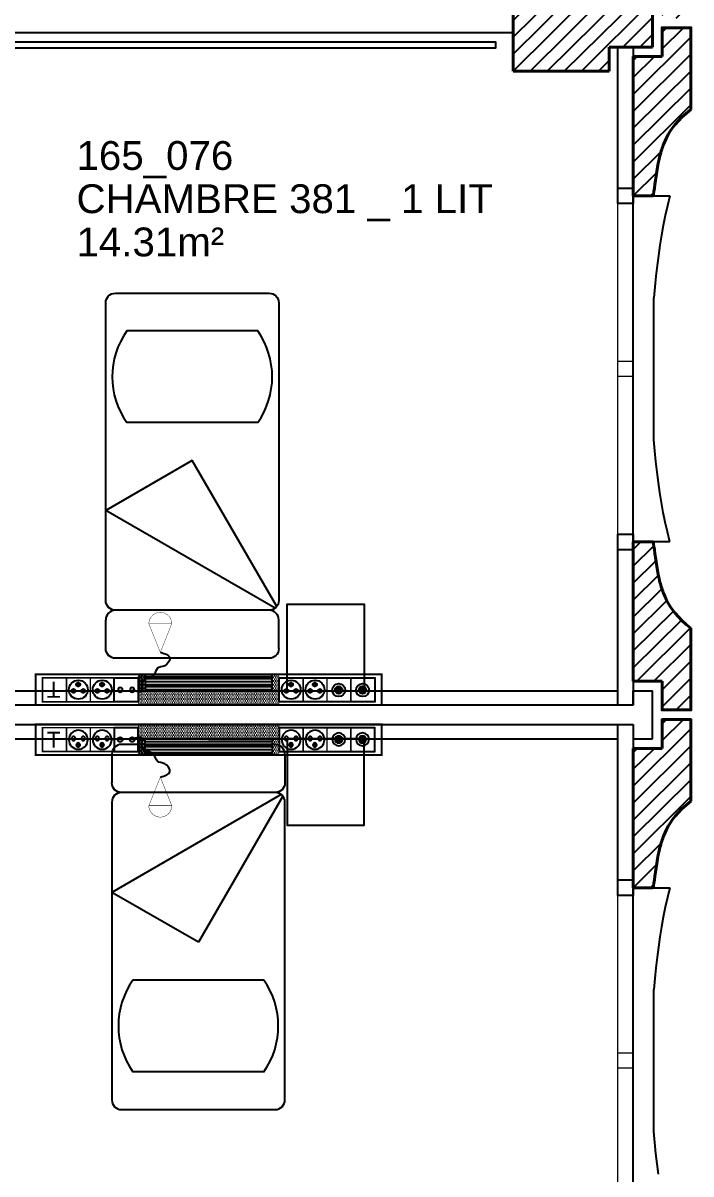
# Model space of a CAD drawing. Header units: metres. Extents: x 143.8 to 210.8, y 45.3 to 115.9.
# Drawn here: x 163.83 to 167.3, y 72.16 to 78.15 of the extents above; entities that cross this region are included whole.
import ezdxf

# ---------------------------------------------------------------- set-up
doc = ezdxf.new("R2010")
doc.units = ezdxf.units.M
doc.header["$LTSCALE"] = 0.6
doc.header["$MEASUREMENT"] = 0
for name, pattern in [('CACHÉ', [0.25, 0.125, -0.125]), ('CONTINU', [0]), ('HIDDEN2', [0.1875, 0.125, -0.0625])]:
    doc.linetypes.add(name, pattern=pattern)
doc.layers.get('0').update_dxf_attribs({"linetype": 'CONTINUOUS'})
for name, color, linetype in [('009 main courant', 181, 'CONTINUOUS'), ('400 Lits', 150, 'CONTINUOUS'), ('A_EQMP', 142, 'CONTINUOUS'), ('A_Etiqu_Local', 8, 'CONTINUOUS'), ('A_HACH_STRUC', 7, 'CONTINUOUS'), ('A_MUR_CLOIS', 8, 'CONTINU'), ('A_MURS_ALÈG', 7, 'CONTINU')]:
    doc.layers.add(name, color=color, linetype=linetype)
doc.layers.add('A_CHASS', color=4, linetype='CONTINU', lineweight=0)
doc.layers.add('A_MURS_STRU', color=7, linetype='CONTINU', lineweight=40)
doc.styles.add('Attribut', font='arial.ttf')
pattern_1 = [(0, (-148.712983, -85.579135), (0.0046875, 0.009375), [0, -0.009375])]

# ---------------------------------------------------------------- blocks, each defined once
blk = doc.blocks.new('TIRETTE-LIT')
at = {"layer": 'A_EQMP'}
h = blk.add_hatch(color=256, dxfattribs=at)
h.paths.add_polyline_path([(8.95, 3.75, 1), (6.05, 3.75, 1)])
h.paths.add_polyline_path([(6.05, -3.75, 1), (8.95, -3.75, 1)])
for p, q in [((0, 7.5), (0, -7.5)), ((15, 7.5), (0, 7.5)), ((15, -7.5), (15, 7.5)), ((0, -7.5), (15, -7.5))]:
    blk.add_line(p, q, dxfattribs=at)
at = {"layer": 'A_EQMP', "const_width": 0.24}
for points in [[(31.04, 21.42), (49.04, 28.62)], [(49.04, 28.62), (49.04, 14.22)], [(31.04, 21.42), (49.04, 14.22)]]:
    blk.add_lwpolyline(points, dxfattribs=at)
for points in [[(49.04, 14.22, 1), (49.04, 28.62, 1)], [(49.04, 27.42, 1.477033), (49.04, 27.42)]]:
    blk.add_lwpolyline(points, format="xyb", dxfattribs=at)
at = {"layer": 'A_EQMP'}
for centre in [(7.5, 3.75), (7.5, -3.75)]:
    blk.add_circle(centre, 1.45, dxfattribs=at)
blk.add_spline([(31.1, 21.54), (27.52, 27.45), (22.69, 24.22), (21.08, 19.57), (16.82, 17.32), (12.68, 10.42), (6.83, 9.91), (7.17, 3.87)], degree=3, dxfattribs=at)
blk = doc.blocks.new('A$C01C47C35')
at = {"layer": 'A_EQMP', "linetype": 'Continuous'}
h = blk.add_hatch(dxfattribs=at)
h.set_pattern_fill('DOTS', color=256, scale=0.15, style=0)
h.set_pattern_definition(pattern_1)
edge = h.paths.add_edge_path()
edge.add_line((1.2716, 0.4664), (1.2726, 0.4664))
edge.add_line((1.2726, 0.4664), (1.2726, 0.4839))
edge.add_line((1.2726, 0.4839), (0.5387, 0.4839))
edge.add_line((0.5387, 0.4839), (0.5387, 0.3239))
edge.add_line((0.5387, 0.3239), (0.574, 0.3239))
edge.add_line((0.574, 0.3239), (0.574, 0.4066))
edge.add_line((0.574, 0.4066), (0.905, 0.4066))
edge.add_line((0.905, 0.4066), (1.236, 0.4066))
edge.add_line((1.236, 0.4066), (1.236, 0.3499))
edge.add_spline(control_points=[(1.236, 0.3499), (1.2411, 0.3527), (1.2564, 0.3661), (1.2412, 0.4135), (1.2624, 0.4158), (1.2716, 0.4145)], knot_values=[28.337457, 28.337457, 28.337457, 28.337457, 30.502349, 36.382785, 39.476515, 39.476515, 39.476515, 39.476515], degree=3, periodic=0)
edge.add_line((1.2716, 0.4145), (1.2716, 0.4664))
at = {"layer": 'A_EQMP', "linetype": 'HIDDEN2'}
for points in [[(0.1237, 0.4052, 1), (0.0853, 0.4052, 1)], [(0.2478, 0.4052, 1), (0.2095, 0.4052, 1)], [(0.3424, 0.3767, 1), (0.3629, 0.3767, 1)], [(0.4665, 0.3767, 1), (0.487, 0.3767, 1)], [(1.4493, 0.3767, 1), (1.4697, 0.3767, 1)], [(1.5734, 0.3767, 1), (1.5939, 0.3767, 1)]]:
    blk.add_hatch(color=256, dxfattribs=at).paths.add_polyline_path(points)
at = {"layer": 'A_EQMP'}
h = blk.add_hatch(dxfattribs=at)
h.set_pattern_fill('PLASTI', color=1, scale=0.16551, style=0)
h.set_pattern_definition([(360, (-8.3594, 6.80946), (1e-17, 0.04137741), []), (360, (-8.3594, 6.81463), (1e-17, 0.04137741), []), (360, (-8.3594, 6.819804), (1e-17, 0.04137741), []), (360, (-8.3594, 6.83532), (1e-17, 0.04137741), [])])
h.paths.add_polyline_path([(1.236, 0.3239), (1.236, 0.4066), (0.905, 0.4066), (0.574, 0.4066), (0.574, 0.3239)])
at = {"layer": 'A_EQMP', "linetype": 'Continuous'}
h = blk.add_hatch(dxfattribs=at)
h.set_pattern_fill('DOTS', color=256, scale=0.15, style=0)
h.set_pattern_definition(pattern_1)
edge = h.paths.add_edge_path()
edge.add_spline(control_points=[(1.2716, 0.4145), (1.2624, 0.4158), (1.2412, 0.4135), (1.2564, 0.3661), (1.2411, 0.3527), (1.236, 0.3499)], knot_values=[28.337457, 28.337457, 28.337457, 28.337457, 31.431187, 37.311623, 39.476515, 39.476515, 39.476515, 39.476515], degree=3, periodic=0)
edge.add_line((1.236, 0.3499), (1.236, 0.3239))
edge.add_line((1.236, 0.3239), (1.2739, 0.3239))
edge.add_line((1.2739, 0.3239), (1.2739, 0.3423))
edge.add_line((1.2739, 0.3423), (1.2722, 0.3423))
edge.add_line((1.2722, 0.3423), (1.2722, 0.3423))
edge.add_line((1.2722, 0.3423), (1.2716, 0.3423))
edge.add_line((1.2716, 0.3423), (1.2716, 0.4145))
at = {"layer": 'A_EQMP'}
for p, q in [((0.574, 0.4066), (0.574, 0.3239)), ((0.905, 0.4066), (0.574, 0.4066)), ((0.905, 0.4066), (1.236, 0.4066)), ((1.236, 0.3239), (1.236, 0.4066)), ((0.574, 0.3239), (1.236, 0.3239))]:
    blk.add_line(p, q, dxfattribs=at)
for points, const_width in [([(1.805, 0.3239), (1.805, 0.4839), (0.005, 0.4839), (0.005, 0.3239)], 0.01), ([(0.5378, 0.3423), (0.5378, 0.4664), (0.0412, 0.4664), (0.0412, 0.3423)], 0.00828), ([(1.7688, 0.3423), (1.7688, 0.4664), (1.2722, 0.4664), (1.2722, 0.3423)], 0.00828)]:
    blk.add_lwpolyline(points, close=True, dxfattribs=dict(at, const_width=const_width))
at = {"layer": 'A_EQMP', "linetype": 'Continuous'}
blk.add_lwpolyline([(0.0412, 0.4664), (0.5378, 0.4664), (0.5378, 0.3423), (0.0412, 0.3423)], close=True, dxfattribs=at)
at = {"layer": 'A_EQMP', "const_width": 0.00828}
for points in [[(0.1654, 0.4664), (0.1654, 0.3423)], [(0.2895, 0.4664), (0.2895, 0.3423)], [(0.2895, 0.4664), (0.2895, 0.3423)], [(0.4136, 0.4664), (0.4136, 0.3423)], [(1.3964, 0.4664), (1.3964, 0.3423)], [(1.5205, 0.4664), (1.5205, 0.3423)], [(1.6446, 0.4664), (1.6446, 0.3423)], [(1.7688, 0.4664), (1.7688, 0.3423)]]:
    blk.add_lwpolyline(points, dxfattribs=at)
at = {"layer": 'A_EQMP'}
for centre, radius in [((0.1045, 0.4058), 0.0338), ((0.1045, 0.4052), 0.0192), ((0.2286, 0.4058), 0.0338), ((0.2286, 0.4052), 0.0192), ((0.3517, 0.4036), 0.0493), ((0.4759, 0.4036), 0.0493), ((1.4586, 0.4036), 0.0493), ((1.5827, 0.4036), 0.0493)]:
    blk.add_circle(centre, radius, dxfattribs=at)
at = {"layer": 'A_EQMP', "linetype": 'HIDDEN2'}
for centre in [(0.3265, 0.41), (0.3769, 0.41), (0.4506, 0.41), (0.5011, 0.41), (1.4334, 0.41), (1.4838, 0.41), (1.5575, 0.41), (1.6079, 0.41), (0.3526, 0.3767), (0.4768, 0.3767), (1.4595, 0.3767), (1.5836, 0.3767)]:
    blk.add_circle(centre, 0.0102, dxfattribs=at)
at = {"layer": 'A_EQMP', "linetype": 'HIDDEN2', "xscale": -0.00827548159, "yscale": 0.00827548159, "zscale": 0.00827548159, "rotation": 90}
blk.add_blockref('TIRETTE-LIT', (1.3337, 0.4664), dxfattribs=at)
at = {"layer": 'A_EQMP', "linetype": 'HIDDEN2', "insert": (1.6759, 0.4453), "char_height": 0.082755, "width": 0.124132, "attachment_point": 1}
blk.add_mtext('\\fArial|b0|i0|c0|p34;T', dxfattribs=at)
blk = doc.blocks.new('A_Etiqu_Local')
at = {"style": 'Attribut', "flags": 1}
for tag, p in [('CODE_HOPITAL', (-0.4463, 1.632)), ('CODE_SITE', (-0.4463, 1.407)), ('CODE_BATIMENT', (-0.4463, 1.182)), ('CODE_SECTEUR', (-0.4463, 0.957)), ('CODE_ETAGE', (-0.4463, 0.732)), ('NOM_NORMALISE', (-0.4463, -0.843)), ('SECTEUR_ACTIVITE', (-0.4463, -1.068)), ('SOUS_SECTEUR_ACTIVITE', (-0.4463, -1.293)), ('VOLUME', (-0.4463, -1.518)), ('SERVICE', (-0.4463, -1.743)), ('CODE_UG', (-0.4463, -1.968)), ('CODE_UA', (-0.4463, -2.193)), ('CODE_POLE', (-0.4463, -2.418)), ('OCCUPANT_EXTERNE', (-0.4463, -2.643)), ('DISPONIBILITE', (-0.4463, -2.868)), ('ACCES_HANDICAPES', (-0.4463, -3.093)), ('NATURE_SOL', (-0.4463, -3.318)), ('RISQUE_LABORATOIRE', (-0.4463, -3.543)), ('AMIANTE', (-0.4463, -3.768))]:
    blk.add_attdef(tag, p, '', height=0.15, dxfattribs=at)
at = {"layer": 'A_Etiqu_Local', "style": 'Attribut'}
for tag, p in [('CODE_PIECE', (-0.4463, 0.282)), ('NOM_USAGE', (-0.4463, 0.057)), ('SURFACE', (-0.4463, -0.168))]:
    blk.add_attdef(tag, p, '', height=0.15, dxfattribs=at)
blk = doc.blocks.new('BROCA2-G425')
at = {"layer": '400 Lits', "linetype": 'Continuous'}
for p, q in [((19.799994, 30.254654), (19.349993, 29.994843)), ((20.239107, 29.494083), (19.799994, 30.254654)), ((20.231138, 29.486115), (19.349993, 29.994843)), ((20.199995, 29.475227), (19.399992, 29.475227)), ((19.349993, 29.27523), (19.349993, 29.425224)), ((20.249994, 29.27523), (20.249994, 29.425224))]:
    blk.add_line(p, q, dxfattribs=at)
for points in [[(19.349993, 29.524956), (19.349993, 31.075226, -0.414213), (19.399992, 31.125226), (20.199995, 31.125229, -0.414214), (20.249995, 31.075226), (20.249994, 29.524956)], [(20.249994, 29.52523, -0.414213), (20.199995, 29.47523), (19.399992, 29.475227, -0.414214), (19.349992, 29.52523)], [(20.249994, 29.425224, 0.414213), (20.199995, 29.475224), (19.399992, 29.475227, 0.414214), (19.349992, 29.425224)], [(20.249994, 29.27523, -0.414213), (20.199995, 29.22523), (19.399992, 29.225227, -0.414214), (19.349992, 29.27523)]]:
    blk.add_lwpolyline(points, format="xyb", dxfattribs=at)
blk = doc.blocks.new('BROCA2-G426')
at = {"layer": '400 Lits', "linetype": 'Continuous'}
for p, q in [((19.349993, 28.92535), (19.349993, 28.775356)), ((20.249994, 28.92535), (20.249994, 28.775356)), ((20.231138, 28.714466), (19.349993, 28.205738)), ((20.199995, 28.725353), (19.399992, 28.725353)), ((20.239107, 28.706497), (19.799994, 27.945927)), ((19.799994, 27.945927), (19.349993, 28.205738))]:
    blk.add_line(p, q, dxfattribs=at)
for points in [[(20.249994, 28.92535, 0.414213), (20.199995, 28.97535), (19.399992, 28.975353, 0.414214), (19.349992, 28.92535)], [(20.249994, 28.775356, -0.414213), (20.199995, 28.725356), (19.399992, 28.725353, -0.414214), (19.349992, 28.775356)], [(20.249994, 28.67535, 0.414213), (20.199995, 28.72535), (19.399992, 28.725353, 0.414214), (19.349992, 28.67535)], [(19.349993, 28.675625), (19.349993, 27.125355, 0.414214), (19.399992, 27.075355), (20.199995, 27.075352, 0.414214), (20.249995, 27.125355), (20.249994, 28.675625)]]:
    blk.add_lwpolyline(points, format="xyb", dxfattribs=at)
blk = doc.blocks.new('BROCA2-G904')
at = {"layer": '400 Lits', "linetype": 'Continuous'}
for p, q in [((29.340822, 67.299042), (28.659243, 67.299042)), ((29.340822, 66.821945), (28.659243, 66.821945))]:
    blk.add_line(p, q, dxfattribs=at)
for start, end in [(145.008072, 214.992089), (325.007448, 34.99223)]:
    blk.add_arc((29.000032, 67.060493), 0.415985, start, end, dxfattribs=at)

msp = doc.modelspace()

# ---------------------------------------------------------------- hatches: boundary and pattern name
at = {"layer": 'A_HACH_STRUC'}
h = msp.add_hatch(dxfattribs=at)
h.set_pattern_fill('ANSI31', color=8, scale=0.5, angle=359.76959, style=0)
h.set_pattern_definition([(44.7696, (166.99984, 77.24652), (-0.044016, 0.0443715), [])])
h.paths.add_polyline_path([(167.2532, 78.6366), (167.2343, 78.6558), (167.218, 78.6745), (167.2039, 78.6926), (167.1919, 78.7101), (167.1817, 78.7271), (167.173, 78.7436), (167.1654, 78.7595), (167.1589, 78.7749), (167.1558, 78.7824), (167.153, 78.7898), (167.1503, 78.7973), (167.1477, 78.8048), (167.1452, 78.8125), (167.1428, 78.8203), (167.1406, 78.8285), (167.1384, 78.837), (167.1362, 78.8459), (167.1341, 78.8552), (167.13, 78.8755), (167.126, 78.8973), (167.1222, 78.9199), (167.1187, 78.9428), (167.1153, 78.9651), (167.1122, 78.9864), (167.1093, 79.0058), (167.1068, 79.0228), (167.1045, 79.0366), (167.1027, 79.0465), (166.9998, 79.0465), (166.9998, 79.0065), (166.9998, 78.3214), (167.1499, 78.3214), (167.1499, 78.1715), (167.2999, 78.1715), (167.2999, 78.5965), (167.275, 78.6169)])
h.paths.add_polyline_path([(167.2999, 78.1215), (167.1499, 78.1215), (167.1499, 77.9716), (166.9998, 77.9716), (166.9998, 77.2865), (166.9998, 77.2465), (167.1027, 77.2465), (167.1045, 77.2565), (167.1068, 77.2703), (167.1093, 77.2872), (167.1122, 77.3067), (167.1153, 77.3279), (167.1187, 77.3503), (167.1222, 77.3731), (167.126, 77.3957), (167.13, 77.4175), (167.1341, 77.4378), (167.1362, 77.4472), (167.1384, 77.4561), (167.1406, 77.4646), (167.1428, 77.4727), (167.1452, 77.4806), (167.1477, 77.4882), (167.1503, 77.4958), (167.153, 77.5032), (167.1558, 77.5107), (167.1589, 77.5182), (167.1654, 77.5336), (167.173, 77.5495), (167.1817, 77.5659), (167.1919, 77.5829), (167.2039, 77.6005), (167.218, 77.6186), (167.2343, 77.6372), (167.2532, 77.6564), (167.275, 77.6762), (167.2999, 77.6965)])
h = msp.add_hatch(dxfattribs=at)
h.set_pattern_fill('ANSI31', color=8, scale=0.5, angle=359.76959, style=0)
h.set_pattern_definition([(44.7696, (166.374846, 77.89619), (-0.044016, 0.0443715), [])])
h.paths.add_polyline_path([(167.0998, 78.2714), (166.8749, 78.2714), (166.8749, 78.3962), (166.3748, 78.3962), (166.3748, 77.8962), (166.8749, 77.8962), (166.8749, 78.0217), (167.0998, 78.0217)])
h = msp.add_hatch(dxfattribs=at)
h.set_pattern_fill('ANSI31', color=8, scale=0.5, angle=359.76959, style=0)
h.set_pattern_definition([(44.7696, (166.99984, 73.64652), (-0.044016, 0.0443715), [])])
h.paths.add_polyline_path([(167.2999, 74.9965), (167.275, 75.0169), (167.2532, 75.0366), (167.2343, 75.0558), (167.218, 75.0745), (167.2039, 75.0926), (167.1919, 75.1101), (167.1817, 75.1271), (167.173, 75.1436), (167.1654, 75.1595), (167.1589, 75.1749), (167.1558, 75.1824), (167.153, 75.1898), (167.1503, 75.1973), (167.1477, 75.2048), (167.1452, 75.2125), (167.1428, 75.2203), (167.1406, 75.2285), (167.1384, 75.237), (167.1362, 75.2459), (167.1341, 75.2552), (167.13, 75.2755), (167.126, 75.2973), (167.1222, 75.3199), (167.1187, 75.3428), (167.1153, 75.3651), (167.1122, 75.3864), (167.1093, 75.4058), (167.1068, 75.4228), (167.1045, 75.4366), (167.1027, 75.4465), (166.9998, 75.4465), (166.9998, 75.4065), (166.9998, 75.4065), (166.9998, 74.7214), (167.1499, 74.7214), (167.1499, 74.5715), (167.2999, 74.5715)])
h.paths.add_polyline_path([(167.2999, 74.5215), (167.1499, 74.5215), (167.1499, 74.3716), (166.9998, 74.3716), (166.9998, 73.6465), (167.1027, 73.6465), (167.1045, 73.6565), (167.1068, 73.6703), (167.1093, 73.6872), (167.1122, 73.7067), (167.1153, 73.7279), (167.1187, 73.7503), (167.1222, 73.7731), (167.126, 73.7957), (167.13, 73.8175), (167.1341, 73.8378), (167.1362, 73.8472), (167.1384, 73.8561), (167.1406, 73.8646), (167.1428, 73.8727), (167.1452, 73.8806), (167.1477, 73.8882), (167.1503, 73.8958), (167.153, 73.9032), (167.1558, 73.9107), (167.1589, 73.9182), (167.1654, 73.9336), (167.173, 73.9495), (167.1817, 73.9659), (167.1919, 73.9829), (167.2039, 74.0005), (167.218, 74.0186), (167.2343, 74.0372), (167.2532, 74.0564), (167.275, 74.0762), (167.2999, 74.0965)])

# ---------------------------------------------------------------- linework, layer by layer
at = {"layer": '009 main courant', "color": 8, "linetype": 'Continuous'}
msp.add_lwpolyline([(163.3399, 78.0167), (166.2848, 78.0167), (166.2848, 78.0467), (163.3399, 78.0467)], dxfattribs=at)
at = {"layer": 'A_CHASS', "color": 8, "linetype": 'Continuous'}
for p, q in [((166.9198, 75.4865), (166.9198, 77.2065)), ((166.9998, 77.2065), (166.9998, 75.4865)), ((166.9198, 71.8865), (166.9198, 73.6065)), ((166.9998, 73.6065), (166.9998, 71.8865))]:
    msp.add_line(p, q, dxfattribs=at)
at = {"layer": 'A_CHASS', "color": 8, "linetype": 'CACHÉ'}
for points in [[(166.9998, 76.3065), (166.9198, 76.3065), (166.9198, 76.3865), (166.9998, 76.3865)], [(166.9998, 72.7065), (166.9198, 72.7065), (166.9198, 72.7865), (166.9998, 72.7865)]]:
    msp.add_lwpolyline(points, close=True, dxfattribs=at)
at = {"layer": 'A_EQMP', "color": 8, "linetype": 'Continuous'}
for p, q in [((163.7299, 74.6714), (166.9198, 74.6714)), ((163.7299, 74.421), (166.9198, 74.421))]:
    msp.add_line(p, q, dxfattribs=at)
msp.add_lwpolyline([(165.1999, 74.6714), (165.1999, 75.1214), (165.5999, 75.1214), (165.5999, 74.6714)], dxfattribs=at)
msp.add_lwpolyline([(165.1999, 74.4215), (165.1999, 73.9715), (165.5999, 73.9715), (165.5999, 74.4215)], close=True, dxfattribs=at)
at = {"layer": 'A_MUR_CLOIS', "color": 8, "linetype": 'Continuous'}
for p, q in [((162.0499, 78.0965), (166.3748, 78.0965)), ((166.9998, 78.0217), (166.9998, 77.2065)), ((166.9998, 74.5967), (166.9998, 74.6714)), ((166.9998, 74.6714), (167.0998, 74.6714)), ((167.0998, 74.4217), (167.0998, 74.6714)), ((166.9998, 74.5965), (163.2799, 74.5965)), ((163.2799, 74.4965), (166.9998, 74.4965)), ((166.9998, 74.4965), (166.9998, 73.6065)), ((166.9998, 74.4217), (167.0998, 74.4217))]:
    msp.add_line(p, q, dxfattribs=at)
for points in [[(166.9198, 78.0217), (166.9998, 78.0217)], [(166.9998, 77.2065), (166.9198, 77.2065), (166.9198, 78.0217)], [(166.9198, 77.2865), (166.9998, 77.2865)], [(166.9198, 75.4065), (166.9198, 75.4865), (166.9998, 75.4865), (166.9998, 75.4065)], [(166.9198, 74.5965), (166.9198, 75.4065), (166.9998, 75.4065), (166.9998, 74.5965)], [(166.9998, 73.6065), (166.9198, 73.6065), (166.9198, 74.4965)], [(166.9198, 73.6865), (166.9998, 73.6865)]]:
    msp.add_lwpolyline(points, dxfattribs=at)
at = {"layer": 'A_MURS_ALÈG', "color": 8, "linetype": 'Continuous'}
for p, q in [((166.9998, 75.4465), (166.9998, 77.2465)), ((166.9998, 71.8465), (166.9998, 73.6465))]:
    msp.add_line(p, q, dxfattribs=at)
at = {"layer": 'A_MURS_ALÈG', "color": 8, "ltscale": 200}
for p, q in [((166.9998, 77.2465), (167.1898, 77.2465)), ((167.1898, 77.2465), (167.1774, 77.1954)), ((167.1774, 77.1954), (167.166, 77.1443)), ((167.1557, 77.0933), (167.1463, 77.0419)), ((167.166, 77.1443), (167.1557, 77.0933)), ((167.1463, 77.0419), (167.1378, 76.99)), ((167.1378, 76.99), (167.1302, 76.9374)), ((167.1302, 76.9374), (167.1233, 76.884)), ((167.1233, 76.884), (167.1171, 76.8294)), ((167.1171, 76.8294), (167.1115, 76.7734)), ((167.1115, 76.7734), (167.1064, 76.7159)), ((167.1064, 75.9771), (167.1064, 76.7159)), ((167.1115, 75.9196), (167.1064, 75.9771)), ((167.1171, 75.8637), (167.1115, 75.9196)), ((167.1233, 75.8091), (167.1171, 75.8637)), ((167.1302, 75.7556), (167.1233, 75.8091)), ((167.1378, 75.703), (167.1302, 75.7556)), ((167.1463, 75.6512), (167.1378, 75.703)), ((167.1557, 75.5998), (167.1463, 75.6512)), ((167.166, 75.5487), (167.1557, 75.5998)), ((167.1774, 75.4977), (167.166, 75.5487)), ((167.1898, 75.4465), (167.1774, 75.4977)), ((167.1898, 75.4465), (166.9998, 75.4465)), ((166.9998, 73.6465), (167.1898, 73.6465)), ((167.1898, 73.6465), (167.1774, 73.5954)), ((167.1774, 73.5954), (167.166, 73.5443)), ((167.166, 73.5443), (167.1557, 73.4933)), ((167.1463, 73.4419), (167.1378, 73.39)), ((167.1557, 73.4933), (167.1463, 73.4419)), ((167.1378, 73.39), (167.1302, 73.3375)), ((167.1302, 73.3375), (167.1233, 73.284)), ((167.1233, 73.284), (167.1171, 73.2294)), ((167.1171, 73.2294), (167.1115, 73.1734)), ((167.1115, 73.1734), (167.1064, 73.1159)), ((167.1064, 72.3771), (167.1064, 73.1159)), ((167.1115, 72.3196), (167.1064, 72.3771)), ((167.1171, 72.2637), (167.1115, 72.3196)), ((167.1233, 72.2091), (167.1171, 72.2637)), ((167.1302, 72.1556), (167.1233, 72.2091))]:
    msp.add_line(p, q, dxfattribs=at)
at = {"layer": 'A_MURS_STRU', "color": 8, "linetype": 'Continuous'}
for p, q in [((167.0998, 78.0217), (167.0998, 78.2714)), ((167.0998, 78.0217), (166.8749, 78.0217)), ((166.8749, 77.8962), (166.8749, 78.0217)), ((167.1499, 77.9716), (166.9998, 77.9716)), ((166.9998, 77.2465), (166.9998, 77.9716)), ((167.0998, 77.2465), (166.9998, 77.2465)), ((167.1027, 75.4465), (166.9998, 75.4465)), ((166.9998, 74.7214), (166.9998, 75.4465)), ((167.1499, 74.7214), (166.9998, 74.7214)), ((167.1499, 74.3716), (166.9998, 74.3716)), ((166.9998, 73.6465), (166.9998, 74.3716)), ((167.0998, 73.6465), (166.9998, 73.6465))]:
    msp.add_line(p, q, dxfattribs=at)
for points in [[(166.3748, 77.8962), (166.3748, 78.3962), (166.8749, 78.3962)], [(167.1499, 77.9716), (167.1499, 78.1215), (167.2999, 78.1215), (167.2999, 77.6965)], [(166.8749, 77.8962), (166.3748, 77.8962)], [(167.2999, 77.6965), (167.275, 77.6762), (167.2532, 77.6564), (167.2343, 77.6372), (167.218, 77.6186), (167.2039, 77.6005), (167.1919, 77.5829), (167.1817, 77.5659), (167.173, 77.5495), (167.1654, 77.5336), (167.1589, 77.5182), (167.1589, 77.5182), (167.1558, 77.5107), (167.153, 77.5032), (167.1503, 77.4958), (167.1477, 77.4882), (167.1452, 77.4806), (167.1428, 77.4727), (167.1406, 77.4646), (167.1384, 77.4561), (167.1362, 77.4472), (167.1341, 77.4378), (167.1341, 77.4378), (167.13, 77.4175), (167.126, 77.3957), (167.1222, 77.3731), (167.1187, 77.3503), (167.1153, 77.3279), (167.1122, 77.3067), (167.1093, 77.2872), (167.1068, 77.2703), (167.1045, 77.2565), (167.1027, 77.2464)], [(167.2999, 74.9965), (167.275, 75.0169), (167.2532, 75.0366), (167.2343, 75.0558), (167.218, 75.0745), (167.2039, 75.0926), (167.1919, 75.1101), (167.1817, 75.1271), (167.173, 75.1436), (167.1654, 75.1595), (167.1589, 75.1749), (167.1589, 75.1749), (167.1558, 75.1824), (167.153, 75.1898), (167.1503, 75.1973), (167.1477, 75.2048), (167.1452, 75.2125), (167.1428, 75.2203), (167.1406, 75.2285), (167.1384, 75.237), (167.1362, 75.2459), (167.1341, 75.2552), (167.1341, 75.2552), (167.13, 75.2755), (167.126, 75.2973), (167.1222, 75.3199), (167.1187, 75.3428), (167.1153, 75.3651), (167.1122, 75.3864), (167.1093, 75.4058), (167.1068, 75.4228), (167.1045, 75.4366), (167.1027, 75.4466)], [(167.1499, 74.7214), (167.1499, 74.5715), (167.2999, 74.5715), (167.2999, 74.9965)], [(167.1499, 74.3716), (167.1499, 74.5215), (167.2999, 74.5215), (167.2999, 74.0965)], [(167.2999, 74.0965), (167.275, 74.0762), (167.2532, 74.0564), (167.2343, 74.0372), (167.218, 74.0186), (167.2039, 74.0005), (167.1919, 73.9829), (167.1817, 73.9659), (167.173, 73.9495), (167.1654, 73.9336), (167.1589, 73.9182), (167.1589, 73.9182), (167.1558, 73.9107), (167.153, 73.9032), (167.1503, 73.8958), (167.1477, 73.8882), (167.1452, 73.8806), (167.1428, 73.8727), (167.1406, 73.8646), (167.1384, 73.8561), (167.1362, 73.8472), (167.1341, 73.8378), (167.1341, 73.8378), (167.13, 73.8175), (167.126, 73.7957), (167.1222, 73.7731), (167.1187, 73.7503), (167.1153, 73.7279), (167.1122, 73.7067), (167.1093, 73.6872), (167.1068, 73.6703), (167.1045, 73.6565), (167.1027, 73.6464)]]:
    msp.add_lwpolyline(points, dxfattribs=at)

# ---------------------------------------------------------------- block references
at = {"layer": '400 Lits', "color": 8}
for name, p in [('BROCA2-G425', (144.9059, 45.6153)), ('BROCA2-G904', (135.7058, 9.2447)), ('BROCA2-G426', (144.9375, 45.4164)), ('BROCA2-G904', (135.7375, 5.8666))]:
    msp.add_blockref(name, p, dxfattribs=at)
at = {"layer": 'A_EQMP', "color": 8, "linetype": 'Continuous', "rotation": 180}
msp.add_blockref('A$C01C47C35', (165.6961, 75.0804), dxfattribs=at)
at = {"layer": 'A_EQMP', "color": 8, "linetype": 'Continuous', "xscale": -1}
msp.add_blockref('A$C01C47C35', (165.6961, 74.0127), dxfattribs=at)
at = {"layer": 'A_Etiqu_Local', "color": 8}
ref = msp.add_blockref('A_Etiqu_Local', (164.55, 77.1001), dxfattribs=at)
ref.add_attrib('CODE_PIECE', '165_076', (164.1036, 77.3821), dxfattribs={"height": 0.15, "style": 'Attribut'})
ref.add_attrib('NOM_USAGE', 'CHAMBRE 381 _ 1 LIT', (164.1036, 77.1571), dxfattribs={"height": 0.15, "style": 'Attribut'})
ref.add_attrib('SURFACE', '14.31m²', (164.1036, 76.9321), dxfattribs={"height": 0.15, "style": 'Attribut'})

doc.saveas('drawing.dxf')
